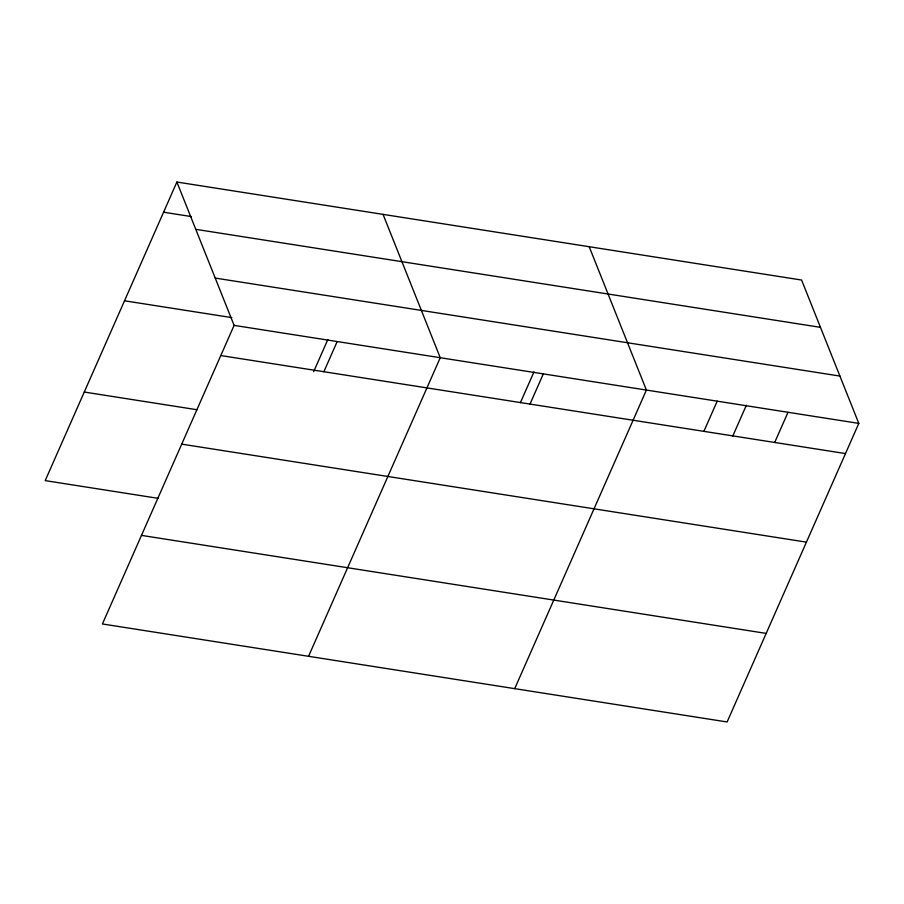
<?xml version="1.0" encoding="UTF-8"?>
<svg xmlns="http://www.w3.org/2000/svg" width="904" height="904" viewBox="0 0 904 904"><rect width="100%" height="100%" fill="white"/><g stroke="black" fill="none" stroke-linecap="round" stroke-linejoin="round"><path stroke-width="1.36" d="M176.89 182.032L234.102 325.372L102.412 623.963L727.11 721.968L858.8 423.388L801.588 280.037L176.89 182.032L45.2 480.612L158.03 498.319M313.654 371.691L327.836 339.554M323.869 371.725L337.181 341.542M308.558 656.304L440.248 357.713L383.047 214.372M520.376 402.743L533.981 371.894M530.015 404.065L543.327 373.883M514.715 688.645L646.405 390.065L589.193 246.713M703.888 431.355L717.2 401.173M732.771 436.067L746.376 405.218M774.694 442.463L788.005 412.28M163.579 212.214L191.445 216.587M195.772 229.333L820.47 327.338M215.22 278.07L839.918 376.075M124.515 300.783L231.774 317.609M234.102 325.372L858.8 423.388M220.791 355.554L845.489 453.571M84.264 392.042L197.095 409.749M181.727 444.135L806.424 542.14M141.476 535.383L766.174 633.399"/></g></svg>
